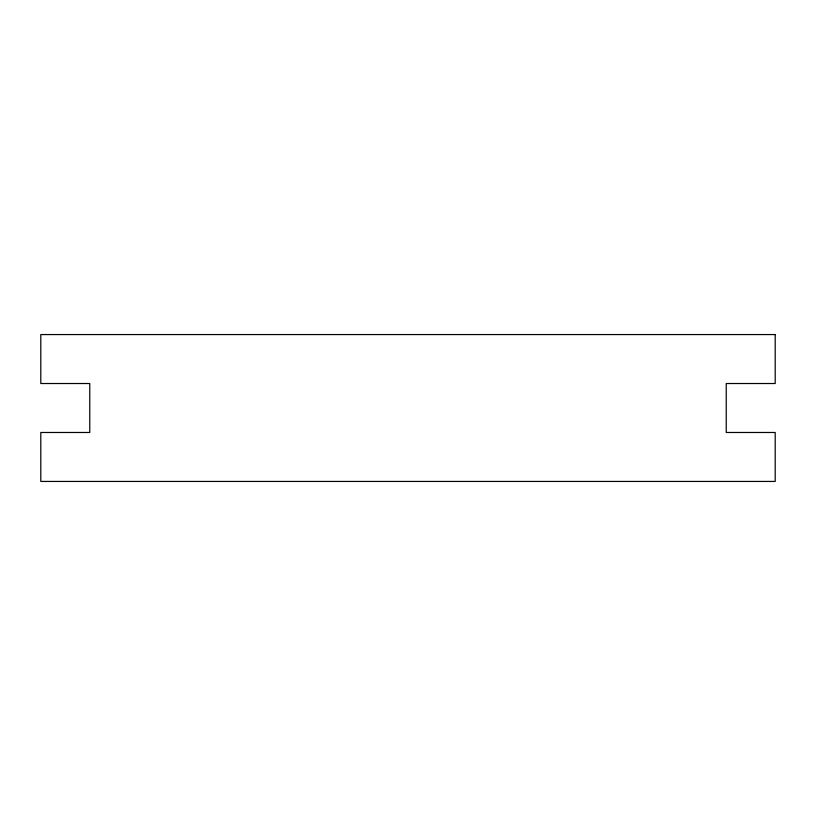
<?xml version="1.0" encoding="UTF-8"?>
<svg xmlns="http://www.w3.org/2000/svg" width="816" height="816" viewBox="0 0 816 816"><rect width="100%" height="100%" fill="white"/><g stroke="black" fill="none" stroke-linecap="round" stroke-linejoin="round"><path stroke-width="1.22" d="M775.2 334.56L40.8 334.56L40.8 383.52L89.76 383.52L89.76 432.48L40.8 432.48L40.8 481.44L775.2 481.44L775.2 432.48L726.24 432.48L726.24 383.52L775.2 383.52L775.2 334.56"/></g></svg>
